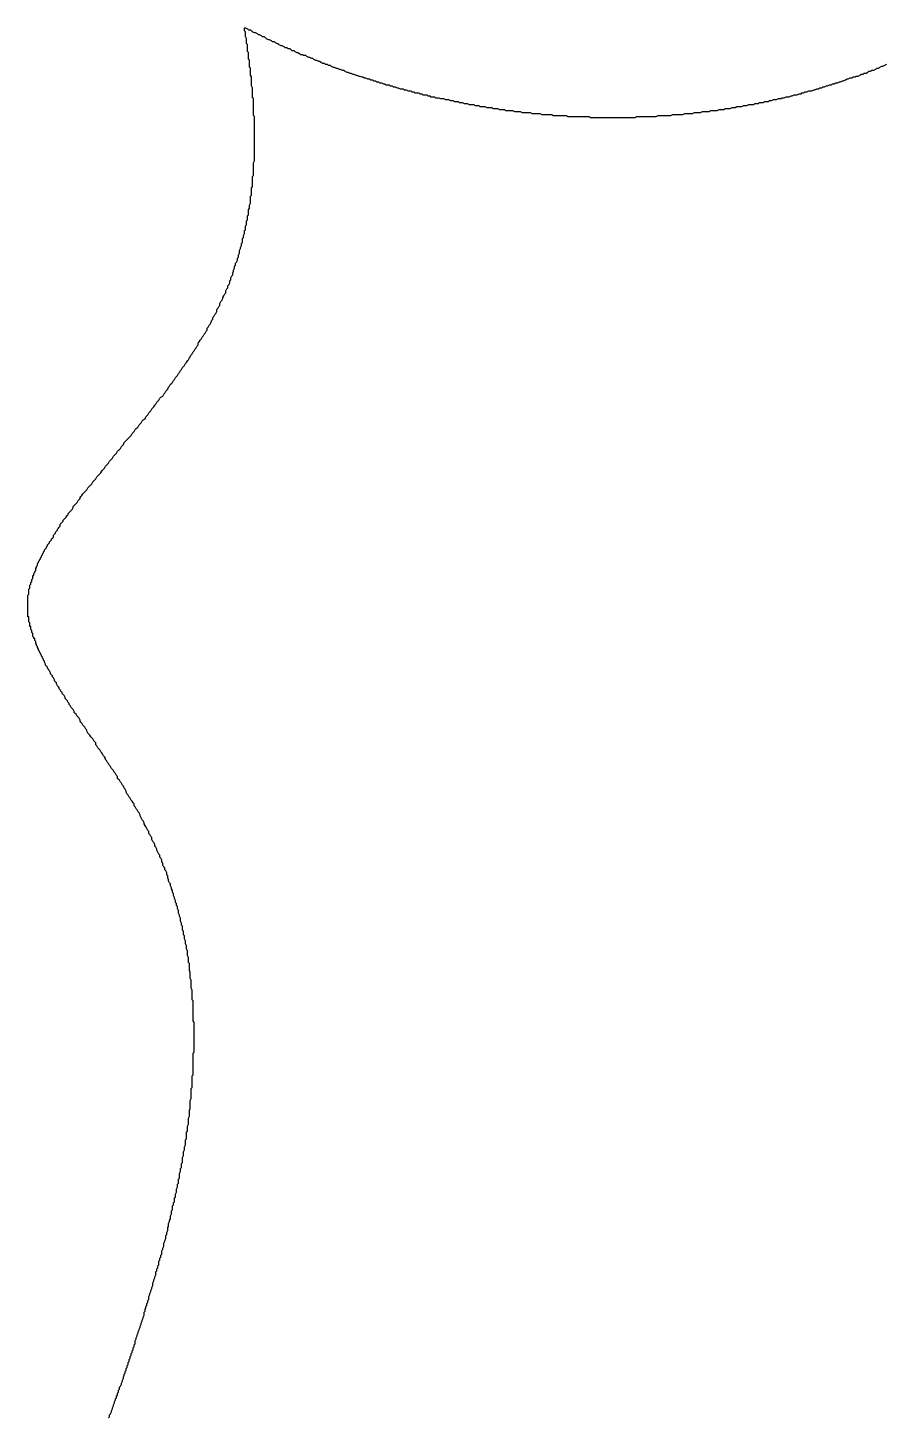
# Model space of a CAD drawing. Header units: millimetres. Extents: x 35 to 605, y 64 to 964.
# Drawn here: x 331.47 to 340.17, y 365.52 to 379.63 of the extents above; entities that cross this region are included whole.
import ezdxf

# ---------------------------------------------------------------- set-up
doc = ezdxf.new("R2010")
doc.units = ezdxf.units.MM

msp = doc.modelspace()

# ---------------------------------------------------------------- linework, layer by layer
msp.add_polyline3d([(332.287, 365.518, 0), (332.297, 365.528, 0), (332.297, 365.548, 0), (332.307, 365.558, 0), (332.317, 365.578, 0), (332.317, 365.588, 0), (332.327, 365.608, 0), (332.327, 365.618, 0), (332.337, 365.638, 0), (332.337, 365.648, 0), (332.347, 365.668, 0), (332.347, 365.678, 0), (332.357, 365.698, 0), (332.357, 365.708, 0), (332.367, 365.718, 0), (332.367, 365.738, 0), (332.377, 365.748, 0), (332.377, 365.768, 0), (332.387, 365.778, 0), (332.387, 365.798, 0), (332.397, 365.808, 0), (332.397, 365.828, 0), (332.407, 365.838, 0), (332.417, 365.858, 0), (332.417, 365.868, 0), (332.427, 365.888, 0), (332.427, 365.898, 0), (332.437, 365.918, 0), (332.437, 365.928, 0), (332.447, 365.948, 0), (332.447, 365.958, 0), (332.457, 365.968, 0), (332.457, 365.988, 0), (332.467, 365.998, 0), (332.467, 366.018, 0), (332.477, 366.028, 0), (332.477, 366.048, 0), (332.487, 366.058, 0), (332.487, 366.078, 0), (332.497, 366.088, 0), (332.497, 366.108, 0), (332.507, 366.118, 0), (332.507, 366.138, 0), (332.517, 366.148, 0), (332.517, 366.168, 0), (332.527, 366.178, 0), (332.527, 366.198, 0), (332.537, 366.208, 0), (332.537, 366.228, 0), (332.547, 366.238, 0), (332.547, 366.258, 0), (332.557, 366.268, 0), (332.557, 366.288, 0), (332.557, 366.298, 0), (332.567, 366.318, 0), (332.567, 366.328, 0), (332.577, 366.348, 0), (332.577, 366.358, 0), (332.587, 366.378, 0), (332.587, 366.388, 0), (332.597, 366.408, 0), (332.597, 366.418, 0), (332.607, 366.438, 0), (332.607, 366.448, 0), (332.617, 366.468, 0), (332.617, 366.478, 0), (332.627, 366.498, 0), (332.627, 366.508, 0), (332.637, 366.528, 0), (332.637, 366.538, 0), (332.647, 366.558, 0), (332.647, 366.568, 0), (332.647, 366.588, 0), (332.657, 366.598, 0), (332.657, 366.618, 0), (332.667, 366.628, 0), (332.667, 366.648, 0), (332.677, 366.658, 0), (332.677, 366.678, 0), (332.687, 366.688, 0), (332.687, 366.708, 0), (332.697, 366.718, 0), (332.697, 366.738, 0), (332.697, 366.748, 0), (332.707, 366.768, 0), (332.707, 366.778, 0), (332.717, 366.798, 0), (332.717, 366.808, 0), (332.727, 366.828, 0), (332.727, 366.838, 0), (332.737, 366.858, 0), (332.737, 366.878, 0), (332.737, 366.888, 0), (332.747, 366.908, 0), (332.747, 366.918, 0), (332.757, 366.938, 0), (332.757, 366.948, 0), (332.767, 366.968, 0), (332.767, 366.978, 0), (332.767, 366.998, 0), (332.777, 367.008, 0), (332.777, 367.028, 0), (332.787, 367.038, 0), (332.787, 367.058, 0), (332.797, 367.068, 0), (332.797, 367.088, 0), (332.797, 367.108, 0), (332.807, 367.118, 0), (332.807, 367.138, 0), (332.817, 367.148, 0), (332.817, 367.168, 0), (332.827, 367.178, 0), (332.827, 367.198, 0), (332.827, 367.208, 0), (332.837, 367.228, 0), (332.837, 367.238, 0), (332.847, 367.258, 0), (332.847, 367.278, 0), (332.847, 367.288, 0), (332.857, 367.308, 0), (332.857, 367.318, 0), (332.867, 367.338, 0), (332.867, 367.348, 0), (332.867, 367.368, 0), (332.877, 367.378, 0), (332.877, 367.398, 0), (332.887, 367.418, 0), (332.887, 367.428, 0), (332.887, 367.448, 0), (332.897, 367.458, 0), (332.897, 367.478, 0), (332.897, 367.488, 0), (332.907, 367.508, 0), (332.907, 367.518, 0), (332.917, 367.538, 0), (332.917, 367.558, 0), (332.917, 367.568, 0), (332.927, 367.588, 0), (332.927, 367.598, 0), (332.927, 367.618, 0), (332.937, 367.628, 0), (332.937, 367.648, 0), (332.937, 367.668, 0), (332.947, 367.678, 0), (332.947, 367.698, 0), (332.957, 367.708, 0), (332.957, 367.728, 0), (332.957, 367.748, 0), (332.967, 367.758, 0), (332.967, 367.778, 0), (332.967, 367.788, 0), (332.977, 367.808, 0), (332.977, 367.818, 0), (332.977, 367.838, 0), (332.987, 367.858, 0), (332.987, 367.868, 0), (332.987, 367.888, 0), (332.997, 367.898, 0), (332.997, 367.918, 0), (332.997, 367.938, 0), (333.007, 367.948, 0), (333.007, 367.968, 0), (333.007, 367.978, 0), (333.007, 367.998, 0), (333.017, 368.018, 0), (333.017, 368.028, 0), (333.017, 368.048, 0), (333.027, 368.058, 0), (333.027, 368.078, 0), (333.027, 368.098, 0), (333.037, 368.108, 0), (333.037, 368.128, 0), (333.037, 368.138, 0), (333.037, 368.158, 0), (333.047, 368.178, 0), (333.047, 368.188, 0), (333.047, 368.208, 0), (333.047, 368.218, 0), (333.057, 368.238, 0), (333.057, 368.258, 0), (333.057, 368.268, 0), (333.067, 368.288, 0), (333.067, 368.298, 0), (333.067, 368.318, 0), (333.067, 368.338, 0), (333.077, 368.348, 0), (333.077, 368.368, 0), (333.077, 368.388, 0), (333.077, 368.398, 0), (333.077, 368.418, 0), (333.087, 368.428, 0), (333.087, 368.448, 0), (333.087, 368.468, 0), (333.087, 368.478, 0), (333.097, 368.498, 0), (333.097, 368.508, 0), (333.097, 368.528, 0), (333.097, 368.548, 0), (333.097, 368.558, 0), (333.107, 368.578, 0), (333.107, 368.598, 0), (333.107, 368.608, 0), (333.107, 368.628, 0), (333.107, 368.638, 0), (333.117, 368.658, 0), (333.117, 368.678, 0), (333.117, 368.688, 0), (333.117, 368.708, 0), (333.117, 368.728, 0), (333.117, 368.738, 0), (333.127, 368.758, 0), (333.127, 368.768, 0), (333.127, 368.788, 0), (333.127, 368.808, 0), (333.127, 368.818, 0), (333.127, 368.838, 0), (333.127, 368.858, 0), (333.137, 368.868, 0), (333.137, 368.888, 0), (333.137, 368.908, 0), (333.137, 368.918, 0), (333.137, 368.938, 0), (333.137, 368.948, 0), (333.137, 368.968, 0), (333.137, 368.988, 0), (333.147, 368.998, 0), (333.147, 369.018, 0), (333.147, 369.038, 0), (333.147, 369.048, 0), (333.147, 369.068, 0), (333.147, 369.088, 0), (333.147, 369.098, 0), (333.147, 369.118, 0), (333.147, 369.138, 0), (333.147, 369.148, 0), (333.147, 369.168, 0), (333.147, 369.178, 0), (333.147, 369.198, 0), (333.147, 369.218, 0), (333.157, 369.228, 0), (333.157, 369.248, 0), (333.157, 369.268, 0), (333.157, 369.278, 0), (333.157, 369.298, 0), (333.157, 369.318, 0), (333.157, 369.328, 0), (333.157, 369.348, 0), (333.157, 369.368, 0), (333.157, 369.378, 0), (333.157, 369.398, 0), (333.157, 369.418, 0), (333.157, 369.428, 0), (333.157, 369.448, 0), (333.157, 369.458, 0), (333.157, 369.478, 0), (333.157, 369.498, 0), (333.157, 369.508, 0), (333.157, 369.528, 0), (333.147, 369.548, 0), (333.147, 369.558, 0), (333.147, 369.578, 0), (333.147, 369.598, 0), (333.147, 369.608, 0), (333.147, 369.628, 0), (333.147, 369.648, 0), (333.147, 369.658, 0), (333.147, 369.678, 0), (333.147, 369.698, 0), (333.147, 369.708, 0), (333.147, 369.728, 0), (333.147, 369.748, 0), (333.137, 369.758, 0), (333.137, 369.778, 0), (333.137, 369.798, 0), (333.137, 369.808, 0), (333.137, 369.828, 0), (333.137, 369.848, 0), (333.137, 369.858, 0), (333.127, 369.878, 0), (333.127, 369.888, 0), (333.127, 369.908, 0), (333.127, 369.928, 0), (333.127, 369.938, 0), (333.127, 369.958, 0), (333.117, 369.978, 0), (333.117, 369.988, 0), (333.117, 370.008, 0), (333.117, 370.028, 0), (333.117, 370.038, 0), (333.107, 370.058, 0), (333.107, 370.078, 0), (333.107, 370.088, 0), (333.107, 370.108, 0), (333.107, 370.128, 0), (333.097, 370.138, 0), (333.097, 370.158, 0), (333.097, 370.178, 0), (333.097, 370.188, 0), (333.087, 370.208, 0), (333.087, 370.228, 0), (333.087, 370.238, 0), (333.087, 370.258, 0), (333.077, 370.278, 0), (333.077, 370.288, 0), (333.077, 370.308, 0), (333.067, 370.328, 0), (333.067, 370.338, 0), (333.067, 370.358, 0), (333.057, 370.378, 0), (333.057, 370.388, 0), (333.057, 370.408, 0), (333.047, 370.418, 0), (333.047, 370.438, 0), (333.047, 370.458, 0), (333.037, 370.468, 0), (333.037, 370.488, 0), (333.037, 370.508, 0), (333.027, 370.518, 0), (333.027, 370.538, 0), (333.017, 370.558, 0), (333.017, 370.568, 0), (333.017, 370.588, 0), (333.007, 370.608, 0), (333.007, 370.618, 0), (332.997, 370.638, 0), (332.997, 370.658, 0), (332.997, 370.668, 0), (332.987, 370.688, 0), (332.987, 370.708, 0), (332.977, 370.718, 0), (332.977, 370.738, 0), (332.967, 370.748, 0), (332.967, 370.768, 0), (332.957, 370.788, 0), (332.957, 370.798, 0), (332.947, 370.818, 0), (332.947, 370.838, 0), (332.937, 370.848, 0), (332.937, 370.868, 0), (332.927, 370.888, 0), (332.927, 370.898, 0), (332.917, 370.918, 0), (332.917, 370.938, 0), (332.907, 370.948, 0), (332.897, 370.968, 0), (332.897, 370.978, 0), (332.887, 370.998, 0), (332.887, 371.018, 0), (332.877, 371.028, 0), (332.877, 371.048, 0), (332.867, 371.068, 0), (332.857, 371.078, 0), (332.857, 371.098, 0), (332.847, 371.108, 0), (332.837, 371.128, 0), (332.837, 371.148, 0), (332.827, 371.158, 0), (332.827, 371.178, 0), (332.817, 371.198, 0), (332.807, 371.208, 0), (332.807, 371.228, 0), (332.797, 371.238, 0), (332.787, 371.258, 0), (332.777, 371.278, 0), (332.777, 371.288, 0), (332.767, 371.308, 0), (332.757, 371.318, 0), (332.757, 371.338, 0), (332.747, 371.358, 0), (332.737, 371.368, 0), (332.727, 371.388, 0), (332.727, 371.408, 0), (332.717, 371.418, 0), (332.707, 371.438, 0), (332.697, 371.448, 0), (332.697, 371.468, 0), (332.687, 371.478, 0), (332.677, 371.498, 0), (332.667, 371.518, 0), (332.657, 371.528, 0), (332.647, 371.548, 0), (332.647, 371.558, 0), (332.637, 371.578, 0), (332.627, 371.588, 0), (332.617, 371.608, 0), (332.607, 371.628, 0), (332.607, 371.638, 0), (332.597, 371.658, 0), (332.587, 371.668, 0), (332.577, 371.688, 0), (332.567, 371.698, 0), (332.557, 371.718, 0), (332.547, 371.728, 0), (332.547, 371.748, 0), (332.537, 371.758, 0), (332.527, 371.778, 0), (332.517, 371.788, 0), (332.507, 371.808, 0), (332.497, 371.818, 0), (332.487, 371.838, 0), (332.477, 371.848, 0), (332.467, 371.868, 0), (332.467, 371.878, 0), (332.457, 371.898, 0), (332.447, 371.908, 0), (332.437, 371.928, 0), (332.427, 371.938, 0), (332.417, 371.958, 0), (332.407, 371.968, 0), (332.397, 371.988, 0), (332.387, 371.998, 0), (332.377, 372.008, 0), (332.377, 372.028, 0), (332.367, 372.038, 0), (332.357, 372.058, 0), (332.347, 372.068, 0), (332.337, 372.088, 0), (332.327, 372.098, 0), (332.317, 372.108, 0), (332.307, 372.128, 0), (332.297, 372.138, 0), (332.287, 372.158, 0), (332.277, 372.168, 0), (332.267, 372.188, 0), (332.257, 372.198, 0), (332.257, 372.208, 0), (332.247, 372.228, 0), (332.237, 372.238, 0), (332.227, 372.258, 0), (332.217, 372.268, 0), (332.207, 372.278, 0), (332.197, 372.298, 0), (332.187, 372.308, 0), (332.177, 372.318, 0), (332.167, 372.338, 0), (332.157, 372.348, 0), (332.157, 372.368, 0), (332.147, 372.378, 0), (332.137, 372.388, 0), (332.127, 372.408, 0), (332.117, 372.418, 0), (332.107, 372.428, 0), (332.097, 372.448, 0), (332.087, 372.458, 0), (332.077, 372.468, 0), (332.067, 372.488, 0), (332.067, 372.498, 0), (332.057, 372.508, 0), (332.047, 372.528, 0), (332.037, 372.538, 0), (332.027, 372.548, 0), (332.017, 372.568, 0), (332.007, 372.578, 0), (331.997, 372.588, 0), (331.997, 372.598, 0), (331.987, 372.618, 0), (331.977, 372.628, 0), (331.967, 372.638, 0), (331.957, 372.658, 0), (331.947, 372.668, 0), (331.937, 372.678, 0), (331.937, 372.688, 0), (331.927, 372.708, 0), (331.917, 372.718, 0), (331.907, 372.728, 0), (331.897, 372.748, 0), (331.887, 372.758, 0), (331.887, 372.768, 0), (331.877, 372.778, 0), (331.867, 372.798, 0), (331.857, 372.808, 0), (331.847, 372.818, 0), (331.847, 372.828, 0), (331.837, 372.848, 0), (331.827, 372.858, 0), (331.817, 372.868, 0), (331.817, 372.878, 0), (331.807, 372.888, 0), (331.797, 372.908, 0), (331.787, 372.918, 0), (331.787, 372.928, 0), (331.777, 372.938, 0), (331.767, 372.948, 0), (331.757, 372.968, 0), (331.757, 372.978, 0), (331.747, 372.988, 0), (331.737, 372.998, 0), (331.737, 373.008, 0), (331.727, 373.028, 0), (331.717, 373.038, 0), (331.717, 373.048, 0), (331.707, 373.058, 0), (331.697, 373.068, 0), (331.697, 373.078, 0), (331.687, 373.098, 0), (331.677, 373.108, 0), (331.677, 373.118, 0), (331.667, 373.128, 0), (331.667, 373.138, 0), (331.657, 373.148, 0), (331.647, 373.158, 0), (331.647, 373.168, 0), (331.637, 373.188, 0), (331.637, 373.198, 0), (331.627, 373.208, 0), (331.627, 373.218, 0), (331.617, 373.228, 0), (331.617, 373.238, 0), (331.607, 373.248, 0), (331.607, 373.258, 0), (331.597, 373.268, 0), (331.597, 373.278, 0), (331.587, 373.288, 0), (331.587, 373.298, 0), (331.577, 373.308, 0), (331.577, 373.318, 0), (331.567, 373.338, 0), (331.567, 373.348, 0), (331.557, 373.358, 0), (331.557, 373.368, 0), (331.547, 373.378, 0), (331.547, 373.388, 0), (331.547, 373.398, 0), (331.537, 373.408, 0), (331.537, 373.418, 0), (331.537, 373.428, 0), (331.527, 373.428, 0), (331.527, 373.438, 0), (331.517, 373.448, 0), (331.517, 373.458, 0), (331.517, 373.468, 0), (331.517, 373.478, 0), (331.507, 373.488, 0), (331.507, 373.498, 0), (331.507, 373.508, 0), (331.497, 373.518, 0), (331.497, 373.528, 0), (331.497, 373.538, 0), (331.497, 373.548, 0), (331.487, 373.548, 0), (331.487, 373.558, 0), (331.487, 373.568, 0), (331.487, 373.578, 0), (331.487, 373.588, 0), (331.477, 373.598, 0), (331.477, 373.608, 0), (331.477, 373.608, 0), (331.477, 373.618, 0), (331.477, 373.628, 0), (331.477, 373.638, 0), (331.477, 373.648, 0), (331.467, 373.648, 0), (331.467, 373.658, 0), (331.467, 373.668, 0), (331.467, 373.678, 0), (331.467, 373.688, 0), (331.467, 373.688, 0), (331.467, 373.698, 0), (331.467, 373.708, 0), (331.467, 373.718, 0), (331.467, 373.718, 0), (331.467, 373.728, 0), (331.467, 373.738, 0), (331.467, 373.738, 0), (331.467, 373.748, 0), (331.467, 373.758, 0), (331.467, 373.768, 0), (331.467, 373.768, 0), (331.467, 373.778, 0), (331.467, 373.788, 0), (331.467, 373.798, 0), (331.467, 373.798, 0), (331.467, 373.808, 0), (331.467, 373.818, 0), (331.467, 373.828, 0), (331.467, 373.828, 0), (331.467, 373.838, 0), (331.467, 373.848, 0), (331.467, 373.858, 0), (331.467, 373.858, 0), (331.467, 373.868, 0), (331.477, 373.878, 0), (331.477, 373.888, 0), (331.477, 373.898, 0), (331.477, 373.898, 0), (331.477, 373.908, 0), (331.477, 373.918, 0), (331.477, 373.928, 0), (331.487, 373.938, 0), (331.487, 373.948, 0), (331.487, 373.948, 0), (331.487, 373.958, 0), (331.487, 373.968, 0), (331.497, 373.978, 0), (331.497, 373.988, 0), (331.497, 373.998, 0), (331.497, 373.998, 0), (331.507, 374.008, 0), (331.507, 374.018, 0), (331.507, 374.028, 0), (331.517, 374.038, 0), (331.517, 374.048, 0), (331.517, 374.058, 0), (331.517, 374.068, 0), (331.527, 374.068, 0), (331.527, 374.078, 0), (331.527, 374.088, 0), (331.537, 374.098, 0), (331.537, 374.108, 0), (331.547, 374.118, 0), (331.547, 374.128, 0), (331.547, 374.138, 0), (331.557, 374.148, 0), (331.557, 374.158, 0), (331.567, 374.168, 0), (331.567, 374.178, 0), (331.567, 374.188, 0), (331.577, 374.198, 0), (331.577, 374.208, 0), (331.587, 374.218, 0), (331.587, 374.228, 0), (331.597, 374.238, 0), (331.597, 374.248, 0), (331.607, 374.258, 0), (331.607, 374.268, 0), (331.617, 374.278, 0), (331.617, 374.288, 0), (331.627, 374.298, 0), (331.627, 374.308, 0), (331.637, 374.318, 0), (331.637, 374.328, 0), (331.647, 374.338, 0), (331.657, 374.348, 0), (331.657, 374.358, 0), (331.667, 374.368, 0), (331.667, 374.378, 0), (331.677, 374.388, 0), (331.687, 374.398, 0), (331.687, 374.408, 0), (331.697, 374.418, 0), (331.707, 374.428, 0), (331.707, 374.438, 0), (331.717, 374.448, 0), (331.727, 374.458, 0), (331.727, 374.478, 0), (331.737, 374.488, 0), (331.747, 374.498, 0), (331.747, 374.508, 0), (331.757, 374.518, 0), (331.767, 374.528, 0), (331.767, 374.538, 0), (331.777, 374.548, 0), (331.787, 374.558, 0), (331.797, 374.568, 0), (331.797, 374.588, 0), (331.807, 374.598, 0), (331.817, 374.608, 0), (331.827, 374.618, 0), (331.827, 374.628, 0), (331.837, 374.638, 0), (331.847, 374.648, 0), (331.857, 374.658, 0), (331.867, 374.678, 0), (331.877, 374.688, 0), (331.877, 374.698, 0), (331.887, 374.708, 0), (331.897, 374.718, 0), (331.907, 374.728, 0), (331.917, 374.738, 0), (331.927, 374.758, 0), (331.927, 374.768, 0), (331.937, 374.778, 0), (331.947, 374.788, 0), (331.957, 374.798, 0), (331.967, 374.808, 0), (331.977, 374.828, 0), (331.987, 374.838, 0), (331.997, 374.848, 0), (331.997, 374.858, 0), (332.007, 374.868, 0), (332.017, 374.878, 0), (332.027, 374.898, 0), (332.037, 374.908, 0), (332.047, 374.918, 0), (332.057, 374.928, 0), (332.067, 374.938, 0), (332.077, 374.958, 0), (332.087, 374.968, 0), (332.097, 374.978, 0), (332.107, 374.988, 0), (332.117, 374.998, 0), (332.127, 375.018, 0), (332.137, 375.028, 0), (332.147, 375.038, 0), (332.157, 375.048, 0), (332.167, 375.068, 0), (332.177, 375.078, 0), (332.187, 375.088, 0), (332.197, 375.098, 0), (332.207, 375.108, 0), (332.217, 375.128, 0), (332.227, 375.138, 0), (332.237, 375.148, 0), (332.247, 375.158, 0), (332.257, 375.178, 0), (332.267, 375.188, 0), (332.277, 375.198, 0), (332.287, 375.208, 0), (332.297, 375.228, 0), (332.307, 375.238, 0), (332.317, 375.248, 0), (332.327, 375.258, 0), (332.337, 375.278, 0), (332.347, 375.288, 0), (332.357, 375.298, 0), (332.367, 375.308, 0), (332.377, 375.328, 0), (332.387, 375.338, 0), (332.397, 375.348, 0), (332.407, 375.358, 0), (332.417, 375.378, 0), (332.427, 375.388, 0), (332.437, 375.398, 0), (332.447, 375.418, 0), (332.457, 375.428, 0), (332.467, 375.438, 0), (332.477, 375.448, 0), (332.497, 375.468, 0), (332.507, 375.478, 0), (332.517, 375.488, 0), (332.527, 375.508, 0), (332.537, 375.518, 0), (332.547, 375.528, 0), (332.557, 375.548, 0), (332.567, 375.558, 0), (332.577, 375.568, 0), (332.587, 375.578, 0), (332.597, 375.598, 0), (332.607, 375.608, 0), (332.617, 375.618, 0), (332.627, 375.638, 0), (332.637, 375.648, 0), (332.657, 375.658, 0), (332.667, 375.678, 0), (332.677, 375.688, 0), (332.687, 375.698, 0), (332.697, 375.718, 0), (332.707, 375.728, 0), (332.717, 375.738, 0), (332.727, 375.758, 0), (332.737, 375.768, 0), (332.747, 375.778, 0), (332.757, 375.798, 0), (332.767, 375.808, 0), (332.777, 375.828, 0), (332.787, 375.838, 0), (332.797, 375.848, 0), (332.807, 375.868, 0), (332.817, 375.878, 0), (332.837, 375.888, 0), (332.847, 375.908, 0), (332.857, 375.918, 0), (332.867, 375.938, 0), (332.877, 375.948, 0), (332.887, 375.958, 0), (332.897, 375.978, 0), (332.907, 375.988, 0), (332.917, 376.008, 0), (332.927, 376.018, 0), (332.937, 376.028, 0), (332.947, 376.048, 0), (332.957, 376.058, 0), (332.967, 376.078, 0), (332.977, 376.088, 0), (332.987, 376.098, 0), (332.997, 376.118, 0), (333.007, 376.128, 0), (333.017, 376.148, 0), (333.027, 376.158, 0), (333.037, 376.178, 0), (333.047, 376.188, 0), (333.057, 376.198, 0), (333.067, 376.218, 0), (333.077, 376.228, 0), (333.087, 376.248, 0), (333.097, 376.258, 0), (333.107, 376.278, 0), (333.117, 376.288, 0), (333.127, 376.308, 0), (333.137, 376.318, 0), (333.147, 376.338, 0), (333.157, 376.348, 0), (333.167, 376.368, 0), (333.177, 376.378, 0), (333.187, 376.398, 0), (333.197, 376.408, 0), (333.197, 376.428, 0), (333.207, 376.438, 0), (333.217, 376.458, 0), (333.227, 376.468, 0), (333.237, 376.488, 0), (333.247, 376.498, 0), (333.257, 376.518, 0), (333.267, 376.528, 0), (333.277, 376.548, 0), (333.287, 376.558, 0), (333.287, 376.578, 0), (333.297, 376.588, 0), (333.307, 376.608, 0), (333.317, 376.618, 0), (333.327, 376.638, 0), (333.337, 376.658, 0), (333.347, 376.668, 0), (333.347, 376.688, 0), (333.357, 376.698, 0), (333.367, 376.718, 0), (333.377, 376.728, 0), (333.387, 376.748, 0), (333.387, 376.768, 0), (333.397, 376.778, 0), (333.407, 376.798, 0), (333.417, 376.808, 0), (333.417, 376.828, 0), (333.427, 376.848, 0), (333.437, 376.858, 0), (333.447, 376.878, 0), (333.447, 376.888, 0), (333.457, 376.908, 0), (333.467, 376.928, 0), (333.477, 376.938, 0), (333.477, 376.958, 0), (333.487, 376.978, 0), (333.497, 376.988, 0), (333.497, 377.008, 0), (333.507, 377.018, 0), (333.517, 377.038, 0), (333.517, 377.058, 0), (333.527, 377.068, 0), (333.527, 377.088, 0), (333.537, 377.108, 0), (333.547, 377.118, 0), (333.547, 377.138, 0), (333.557, 377.158, 0), (333.557, 377.168, 0), (333.567, 377.188, 0), (333.567, 377.208, 0), (333.577, 377.218, 0), (333.577, 377.238, 0), (333.587, 377.248, 0), (333.597, 377.268, 0), (333.597, 377.288, 0), (333.607, 377.298, 0), (333.607, 377.318, 0), (333.617, 377.338, 0), (333.617, 377.348, 0), (333.617, 377.368, 0), (333.627, 377.388, 0), (333.627, 377.398, 0), (333.637, 377.418, 0), (333.637, 377.438, 0), (333.647, 377.448, 0), (333.647, 377.468, 0), (333.647, 377.488, 0), (333.657, 377.498, 0), (333.657, 377.518, 0), (333.667, 377.538, 0), (333.667, 377.548, 0), (333.667, 377.568, 0), (333.677, 377.578, 0), (333.677, 377.598, 0), (333.677, 377.618, 0), (333.687, 377.628, 0), (333.687, 377.648, 0), (333.687, 377.668, 0), (333.697, 377.678, 0), (333.697, 377.698, 0), (333.697, 377.718, 0), (333.707, 377.728, 0), (333.707, 377.748, 0), (333.707, 377.768, 0), (333.707, 377.778, 0), (333.717, 377.798, 0), (333.717, 377.818, 0), (333.717, 377.828, 0), (333.727, 377.848, 0), (333.727, 377.868, 0), (333.727, 377.878, 0), (333.727, 377.898, 0), (333.727, 377.918, 0), (333.737, 377.928, 0), (333.737, 377.948, 0), (333.737, 377.968, 0), (333.737, 377.978, 0), (333.737, 377.998, 0), (333.747, 378.018, 0), (333.747, 378.028, 0), (333.747, 378.048, 0), (333.747, 378.068, 0), (333.747, 378.078, 0), (333.747, 378.098, 0), (333.747, 378.118, 0), (333.757, 378.128, 0), (333.757, 378.148, 0), (333.757, 378.158, 0), (333.757, 378.178, 0), (333.757, 378.198, 0), (333.757, 378.208, 0), (333.757, 378.228, 0), (333.757, 378.248, 0), (333.757, 378.258, 0), (333.767, 378.278, 0), (333.767, 378.298, 0), (333.767, 378.308, 0), (333.767, 378.328, 0), (333.767, 378.348, 0), (333.767, 378.358, 0), (333.767, 378.378, 0), (333.767, 378.398, 0), (333.767, 378.408, 0), (333.767, 378.428, 0), (333.767, 378.448, 0), (333.767, 378.458, 0), (333.767, 378.478, 0), (333.767, 378.488, 0), (333.767, 378.508, 0), (333.767, 378.528, 0), (333.767, 378.538, 0), (333.767, 378.558, 0), (333.767, 378.578, 0), (333.767, 378.588, 0), (333.767, 378.608, 0), (333.767, 378.628, 0), (333.767, 378.638, 0), (333.767, 378.658, 0), (333.767, 378.678, 0), (333.767, 378.688, 0), (333.767, 378.708, 0), (333.767, 378.728, 0), (333.757, 378.738, 0), (333.757, 378.758, 0), (333.757, 378.768, 0), (333.757, 378.788, 0), (333.757, 378.808, 0), (333.757, 378.818, 0), (333.757, 378.838, 0), (333.757, 378.858, 0), (333.757, 378.868, 0), (333.757, 378.888, 0), (333.757, 378.908, 0), (333.747, 378.918, 0), (333.747, 378.938, 0), (333.747, 378.948, 0), (333.747, 378.968, 0), (333.747, 378.988, 0), (333.747, 378.998, 0), (333.747, 379.018, 0), (333.737, 379.038, 0), (333.737, 379.048, 0), (333.737, 379.068, 0), (333.737, 379.088, 0), (333.737, 379.098, 0), (333.737, 379.118, 0), (333.737, 379.128, 0), (333.727, 379.148, 0), (333.727, 379.168, 0), (333.727, 379.178, 0), (333.727, 379.198, 0), (333.727, 379.218, 0), (333.717, 379.228, 0), (333.717, 379.248, 0), (333.717, 379.258, 0), (333.717, 379.278, 0), (333.717, 379.298, 0), (333.707, 379.308, 0), (333.707, 379.328, 0), (333.707, 379.348, 0), (333.707, 379.358, 0), (333.707, 379.378, 0), (333.697, 379.388, 0), (333.697, 379.408, 0), (333.697, 379.428, 0), (333.697, 379.438, 0), (333.697, 379.458, 0), (333.687, 379.468, 0), (333.687, 379.488, 0), (333.687, 379.508, 0), (333.687, 379.518, 0), (333.677, 379.538, 0), (333.677, 379.548, 0), (333.677, 379.568, 0), (333.677, 379.588, 0), (333.667, 379.598, 0), (333.667, 379.618, 0), (333.667, 379.628, 0), (333.677, 379.628, 0), (333.697, 379.618, 0), (333.707, 379.608, 0), (333.727, 379.608, 0), (333.737, 379.598, 0), (333.747, 379.588, 0), (333.767, 379.578, 0), (333.777, 379.578, 0), (333.797, 379.568, 0), (333.807, 379.558, 0), (333.817, 379.558, 0), (333.837, 379.548, 0), (333.847, 379.538, 0), (333.867, 379.538, 0), (333.877, 379.528, 0), (333.887, 379.518, 0), (333.907, 379.508, 0), (333.917, 379.508, 0), (333.937, 379.498, 0), (333.947, 379.488, 0), (333.967, 379.488, 0), (333.977, 379.478, 0), (333.997, 379.468, 0), (334.007, 379.468, 0), (334.017, 379.458, 0), (334.037, 379.448, 0), (334.047, 379.448, 0), (334.067, 379.438, 0), (334.077, 379.428, 0), (334.097, 379.428, 0), (334.107, 379.418, 0), (334.127, 379.418, 0), (334.137, 379.408, 0), (334.147, 379.398, 0), (334.167, 379.398, 0), (334.177, 379.388, 0), (334.197, 379.378, 0), (334.207, 379.378, 0), (334.227, 379.368, 0), (334.237, 379.358, 0), (334.257, 379.358, 0), (334.267, 379.348, 0), (334.287, 379.348, 0), (334.297, 379.338, 0), (334.317, 379.328, 0), (334.327, 379.328, 0), (334.347, 379.318, 0), (334.357, 379.318, 0), (334.367, 379.308, 0), (334.387, 379.298, 0), (334.397, 379.298, 0), (334.417, 379.288, 0), (334.427, 379.288, 0), (334.447, 379.278, 0), (334.457, 379.268, 0), (334.477, 379.268, 0), (334.487, 379.258, 0), (334.507, 379.258, 0), (334.517, 379.248, 0), (334.537, 379.248, 0), (334.547, 379.238, 0), (334.567, 379.228, 0), (334.577, 379.228, 0), (334.597, 379.218, 0), (334.607, 379.218, 0), (334.627, 379.208, 0), (334.637, 379.208, 0), (334.657, 379.198, 0), (334.677, 379.198, 0), (334.687, 379.188, 0), (334.707, 379.178, 0), (334.717, 379.178, 0), (334.737, 379.168, 0), (334.747, 379.168, 0), (334.767, 379.158, 0), (334.777, 379.158, 0), (334.797, 379.148, 0), (334.807, 379.148, 0), (334.827, 379.138, 0), (334.837, 379.138, 0), (334.857, 379.128, 0), (334.867, 379.128, 0), (334.887, 379.118, 0), (334.897, 379.118, 0), (334.917, 379.108, 0), (334.937, 379.108, 0), (334.947, 379.098, 0), (334.967, 379.098, 0), (334.977, 379.088, 0), (334.997, 379.088, 0), (335.007, 379.078, 0), (335.027, 379.078, 0), (335.037, 379.068, 0), (335.057, 379.068, 0), (335.077, 379.058, 0), (335.087, 379.058, 0), (335.107, 379.048, 0), (335.117, 379.048, 0), (335.137, 379.048, 0), (335.147, 379.038, 0), (335.167, 379.038, 0), (335.177, 379.028, 0), (335.197, 379.028, 0), (335.217, 379.018, 0), (335.227, 379.018, 0), (335.247, 379.008, 0), (335.257, 379.008, 0), (335.277, 379.008, 0), (335.287, 378.998, 0), (335.307, 378.998, 0), (335.327, 378.988, 0), (335.337, 378.988, 0), (335.357, 378.988, 0), (335.367, 378.978, 0), (335.387, 378.978, 0), (335.397, 378.968, 0), (335.417, 378.968, 0), (335.437, 378.968, 0), (335.447, 378.958, 0), (335.467, 378.958, 0), (335.477, 378.948, 0), (335.497, 378.948, 0), (335.517, 378.948, 0), (335.527, 378.938, 0), (335.547, 378.938, 0), (335.557, 378.928, 0), (335.577, 378.928, 0), (335.597, 378.928, 0), (335.607, 378.918, 0), (335.627, 378.918, 0), (335.637, 378.918, 0), (335.657, 378.908, 0), (335.677, 378.908, 0), (335.687, 378.908, 0), (335.707, 378.898, 0), (335.717, 378.898, 0), (335.737, 378.898, 0), (335.757, 378.888, 0), (335.767, 378.888, 0), (335.787, 378.888, 0), (335.797, 378.878, 0), (335.817, 378.878, 0), (335.837, 378.878, 0), (335.847, 378.868, 0), (335.867, 378.868, 0), (335.877, 378.868, 0), (335.897, 378.858, 0), (335.917, 378.858, 0), (335.927, 378.858, 0), (335.947, 378.848, 0), (335.967, 378.848, 0), (335.977, 378.848, 0), (335.997, 378.848, 0), (336.007, 378.838, 0), (336.027, 378.838, 0), (336.047, 378.838, 0), (336.057, 378.828, 0), (336.077, 378.828, 0), (336.097, 378.828, 0), (336.107, 378.828, 0), (336.127, 378.818, 0), (336.137, 378.818, 0), (336.157, 378.818, 0), (336.177, 378.818, 0), (336.187, 378.808, 0), (336.207, 378.808, 0), (336.227, 378.808, 0), (336.237, 378.808, 0), (336.257, 378.798, 0), (336.277, 378.798, 0), (336.287, 378.798, 0), (336.307, 378.798, 0), (336.317, 378.788, 0), (336.337, 378.788, 0), (336.357, 378.788, 0), (336.367, 378.788, 0), (336.387, 378.788, 0), (336.407, 378.778, 0), (336.417, 378.778, 0), (336.437, 378.778, 0), (336.457, 378.778, 0), (336.467, 378.778, 0), (336.487, 378.768, 0), (336.507, 378.768, 0), (336.517, 378.768, 0), (336.537, 378.768, 0), (336.547, 378.768, 0), (336.567, 378.768, 0), (336.587, 378.758, 0), (336.597, 378.758, 0), (336.617, 378.758, 0), (336.637, 378.758, 0), (336.647, 378.758, 0), (336.667, 378.758, 0), (336.687, 378.748, 0), (336.697, 378.748, 0), (336.717, 378.748, 0), (336.737, 378.748, 0), (336.747, 378.748, 0), (336.767, 378.748, 0), (336.787, 378.748, 0), (336.797, 378.738, 0), (336.817, 378.738, 0), (336.837, 378.738, 0), (336.847, 378.738, 0), (336.867, 378.738, 0), (336.887, 378.738, 0), (336.897, 378.738, 0), (336.917, 378.738, 0), (336.937, 378.738, 0), (336.947, 378.728, 0), (336.967, 378.728, 0), (336.977, 378.728, 0), (336.997, 378.728, 0), (337.017, 378.728, 0), (337.027, 378.728, 0), (337.047, 378.728, 0), (337.067, 378.728, 0), (337.077, 378.728, 0), (337.097, 378.728, 0), (337.117, 378.728, 0), (337.127, 378.728, 0), (337.147, 378.728, 0), (337.167, 378.728, 0), (337.177, 378.718, 0), (337.197, 378.718, 0), (337.217, 378.718, 0), (337.227, 378.718, 0), (337.247, 378.718, 0), (337.267, 378.718, 0), (337.277, 378.718, 0), (337.297, 378.718, 0), (337.317, 378.718, 0), (337.327, 378.718, 0), (337.347, 378.718, 0), (337.367, 378.718, 0), (337.377, 378.718, 0), (337.397, 378.718, 0), (337.417, 378.718, 0), (337.437, 378.718, 0), (337.447, 378.718, 0), (337.467, 378.718, 0), (337.487, 378.718, 0), (337.497, 378.718, 0), (337.517, 378.718, 0), (337.537, 378.718, 0), (337.547, 378.718, 0), (337.567, 378.718, 0), (337.587, 378.718, 0), (337.597, 378.718, 0), (337.617, 378.718, 0), (337.637, 378.718, 0), (337.647, 378.728, 0), (337.667, 378.728, 0), (337.687, 378.728, 0), (337.697, 378.728, 0), (337.717, 378.728, 0), (337.737, 378.728, 0), (337.747, 378.728, 0), (337.767, 378.728, 0), (337.787, 378.728, 0), (337.797, 378.728, 0), (337.817, 378.728, 0), (337.837, 378.728, 0), (337.847, 378.728, 0), (337.867, 378.738, 0), (337.887, 378.738, 0), (337.897, 378.738, 0), (337.917, 378.738, 0), (337.937, 378.738, 0), (337.947, 378.738, 0), (337.967, 378.738, 0), (337.987, 378.738, 0), (337.997, 378.738, 0), (338.017, 378.748, 0), (338.037, 378.748, 0), (338.047, 378.748, 0), (338.067, 378.748, 0), (338.087, 378.748, 0), (338.097, 378.748, 0), (338.117, 378.748, 0), (338.137, 378.758, 0), (338.147, 378.758, 0), (338.167, 378.758, 0), (338.187, 378.758, 0), (338.197, 378.758, 0), (338.217, 378.758, 0), (338.237, 378.768, 0), (338.247, 378.768, 0), (338.267, 378.768, 0), (338.287, 378.768, 0), (338.297, 378.768, 0), (338.317, 378.778, 0), (338.337, 378.778, 0), (338.347, 378.778, 0), (338.367, 378.778, 0), (338.387, 378.778, 0), (338.397, 378.788, 0), (338.417, 378.788, 0), (338.437, 378.788, 0), (338.447, 378.788, 0), (338.467, 378.788, 0), (338.487, 378.798, 0), (338.497, 378.798, 0), (338.517, 378.798, 0), (338.537, 378.798, 0), (338.547, 378.808, 0), (338.567, 378.808, 0), (338.587, 378.808, 0), (338.597, 378.808, 0), (338.617, 378.818, 0), (338.637, 378.818, 0), (338.647, 378.818, 0), (338.667, 378.828, 0), (338.687, 378.828, 0), (338.697, 378.828, 0), (338.717, 378.828, 0), (338.737, 378.838, 0), (338.747, 378.838, 0), (338.767, 378.838, 0), (338.787, 378.848, 0), (338.797, 378.848, 0), (338.817, 378.848, 0), (338.837, 378.848, 0), (338.847, 378.858, 0), (338.867, 378.858, 0), (338.887, 378.858, 0), (338.897, 378.868, 0), (338.917, 378.868, 0), (338.937, 378.868, 0), (338.947, 378.878, 0), (338.967, 378.878, 0), (338.987, 378.878, 0), (338.997, 378.888, 0), (339.017, 378.888, 0), (339.037, 378.898, 0), (339.047, 378.898, 0), (339.067, 378.898, 0), (339.087, 378.908, 0), (339.097, 378.908, 0), (339.117, 378.908, 0), (339.127, 378.918, 0), (339.147, 378.918, 0), (339.167, 378.928, 0), (339.177, 378.928, 0), (339.197, 378.928, 0), (339.217, 378.938, 0), (339.227, 378.938, 0), (339.247, 378.948, 0), (339.267, 378.948, 0), (339.277, 378.948, 0), (339.297, 378.958, 0), (339.317, 378.958, 0), (339.327, 378.968, 0), (339.347, 378.968, 0), (339.357, 378.978, 0), (339.377, 378.978, 0), (339.397, 378.988, 0), (339.407, 378.988, 0), (339.427, 378.988, 0), (339.447, 378.998, 0), (339.457, 378.998, 0), (339.477, 379.008, 0), (339.497, 379.008, 0), (339.507, 379.018, 0), (339.527, 379.018, 0), (339.537, 379.028, 0), (339.557, 379.028, 0), (339.577, 379.038, 0), (339.587, 379.038, 0), (339.607, 379.048, 0), (339.627, 379.048, 0), (339.637, 379.058, 0), (339.657, 379.058, 0), (339.667, 379.068, 0), (339.687, 379.068, 0), (339.707, 379.078, 0), (339.717, 379.078, 0), (339.737, 379.088, 0), (339.747, 379.088, 0), (339.767, 379.098, 0), (339.787, 379.108, 0), (339.797, 379.108, 0), (339.817, 379.118, 0), (339.837, 379.118, 0), (339.847, 379.128, 0), (339.867, 379.128, 0), (339.877, 379.138, 0), (339.897, 379.138, 0), (339.917, 379.148, 0), (339.927, 379.158, 0), (339.947, 379.158, 0), (339.957, 379.168, 0), (339.977, 379.168, 0), (339.997, 379.178, 0), (340.007, 379.188, 0), (340.027, 379.188, 0), (340.037, 379.198, 0), (340.057, 379.198, 0), (340.077, 379.208, 0), (340.087, 379.218, 0), (340.107, 379.218, 0), (340.117, 379.228, 0), (340.137, 379.238, 0), (340.147, 379.238, 0), (340.167, 379.248, 0), (340.187, 379.258, 0)])

doc.saveas('drawing.dxf')
